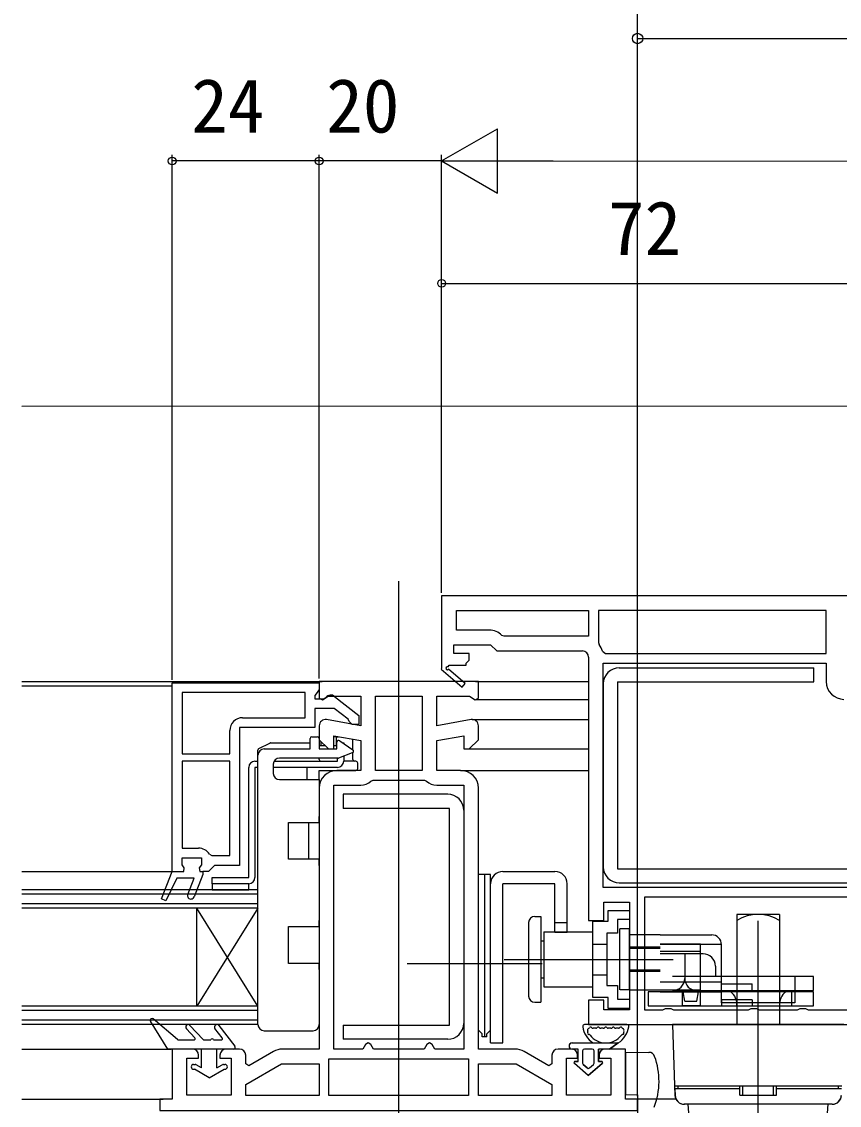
# Model space of a CAD drawing. Units: millimetres, scale not verified. Extents: x -525 to 525, y -783 to 778.
# Drawn here: x 1.5 to 135, y -517.9 to -341 of the extents above; entities that cross this region are included whole.
import ezdxf
from ezdxf.enums import TextEntityAlignment as Align

# ---------------------------------------------------------------- set-up
doc = ezdxf.new("R2010")
doc.units = ezdxf.units.MM
doc.header["$LTSCALE"] = 4
for name, color, linetype in [('0-2_YKK_11', 7, 'Continuous'), ('0-4_YKK_12', 2, 'Continuous'), ('0-5_YKK_13', 4, 'Continuous'), ('0-7_YKK_D', 6, 'Continuous')]:
    doc.layers.add(name, color=color, linetype=linetype)
doc.styles.add('ＭＳ ゴシック', font='')
doc.styles.get('ＭＳ ゴシック').set_extended_font_data('MS Gothic')

msp = doc.modelspace()

# ---------------------------------------------------------------- linework, layer by layer
at = {"layer": '0-2_YKK_11'}
for p, q in [((69.288, -465.598), (73.688, -465.598)), ((37.088, -508.698), (34.888, -508.698)), ((91.288, -508.698), (89.088, -508.698))]:
    msp.add_line(p, q, dxfattribs=at)
for points in [[(142.088, -434.696), (70.088, -434.696), (70.088, -446.562), (70.01, -446.696), (73.429, -449.601), (73.947, -448.991), (71.227, -446.68)], [(72.488, -437.096), (94.088, -437.096), (94.088, -441.296), (80.289, -441.296), (79.935, -441.149)], [(77.881, -440.296), (72.488, -440.296), (72.488, -437.096)], [(132.888, -437.096), (95.688, -437.096), (95.688, -442.329), (95.79, -442.632)], [(96.35, -443.737), (96.83, -444.096), (132.888, -444.096), (132.888, -437.096)], [(71.162, -446.302), (71.338, -445.996), (74.088, -445.996), (74.088, -445.696), (74.588, -445.196), (74.588, -444.096), (72.088, -444.096), (72.088, -442.696), (78.088, -442.696), (79.088, -443.696), (93.088, -443.696)], [(94.088, -444.696), (94.088, -487.696), (96.588, -487.696), (96.588, -484.696), (100.788, -484.696), (100.788, -502.296), (96.588, -502.296), (96.588, -500.696), (94.088, -500.696), (94.088, -504.696), (165.088, -504.696)], [(139.688, -482.296), (96.488, -482.296), (96.488, -445.696), (132.888, -445.696), (132.888, -448.696)], [(26.088, -479.698), (26.088, -448.898), (50.088, -448.898), (50.088, -449.998), (49.738, -450.475), (49.388, -450.952), (49.388, -451.498), (50.788, -451.498), (51.188, -451.298)], [(74.914, -454.913), (69.288, -455.905), (69.288, -451.098), (74.644, -451.098), (75.573, -451.678), (76.088, -451.392), (76.088, -448.698), (63.088, -448.698), (50.088, -448.698), (50.088, -451.392), (50.603, -451.678), (51.531, -451.098), (56.888, -451.098), (56.888, -455.905), (51.261, -454.913)], [(47.788, -450.498), (27.688, -450.498), (27.688, -460.498), (35.488, -460.498), (35.488, -456.698)], [(52.605, -451.111), (56.588, -454.223), (56.588, -455.698), (55.487, -455.698), (54.987, -455.223), (54.796, -454.853), (52.549, -453.098), (49.388, -453.098), (49.388, -456.198), (37.088, -456.198), (37.088, -478.698), (32.988, -478.698), (32.488, -479.198), (31.988, -479.698), (31.088, -479.698), (31.088, -480.198), (29.649, -483.85)], [(37.588, -454.598), (47.788, -454.598), (47.788, -450.498)], [(50.088, -455.898), (50.088, -458.198), (51.588, -459.698), (52.488, -459.698), (52.488, -457.566), (56.888, -458.342), (56.888, -463.198), (52.988, -463.198)], [(73.188, -463.198), (69.288, -463.198), (69.288, -458.342), (73.688, -457.566), (73.688, -459.698), (74.588, -459.698), (76.088, -458.198), (76.088, -455.898)], [(35.488, -477.098), (35.488, -461.698), (27.688, -461.698), (27.688, -475.898), (30.388, -475.898)], [(58.543, -464.936), (58.888, -464.798), (63.088, -464.798), (67.288, -464.798), (67.633, -464.936)], [(50.088, -466.098), (50.088, -508.698), (44.061, -508.698)], [(73.688, -465.598), (73.688, -508.698), (68.954, -508.698), (68.521, -507.948), (68.088, -507.698), (67.655, -507.948), (67.222, -508.698), (63.088, -508.698), (58.954, -508.698), (58.521, -507.948), (58.088, -507.698), (57.655, -507.948), (57.222, -508.698), (52.488, -508.698), (52.488, -465.598), (56.888, -465.598)], [(82.115, -508.698), (76.088, -508.698), (76.088, -466.098)], [(28.626, -483.446), (29.669, -480.798), (26.834, -480.798), (25.041, -484.486), (24.311, -484.164), (26.088, -479.698), (27.988, -479.698), (28.063, -479.107), (27.688, -478.623), (27.688, -477.498), (30.888, -477.498), (30.888, -478.623), (30.513, -479.107), (30.588, -479.698), (31.088, -479.698), (31.088, -480.198), (29.649, -483.85)], [(32.157, -476.867), (32.579, -477.098), (35.488, -477.098)], [(28.626, -483.446), (29.669, -480.798), (26.834, -480.798), (25.041, -484.486), (24.311, -484.164), (26.088, -479.698)], [(139.688, -483.896), (103.188, -483.896), (103.188, -502.296), (106.222, -502.296), (106.655, -502.046), (107.521, -502.046), (107.954, -502.296), (120.222, -502.296), (120.655, -502.046), (121.521, -502.046), (121.954, -502.296), (128.222, -502.296), (128.655, -502.046), (129.521, -502.046), (129.954, -502.296), (140.488, -502.296), (140.488, -496.387), (140.37, -496.065)], [(29.388, -508.698), (26.088, -508.698), (26.088, -516.898), (24.088, -516.898), (24.088, -518.698), (63.088, -518.698), (102.088, -518.698), (102.088, -516.898), (100.088, -516.898), (100.088, -508.698), (96.788, -508.698)], [(42.611, -509.086), (38.588, -511.409), (38.088, -511.121), (38.088, -509.698)], [(88.088, -509.698), (88.088, -511.121), (87.588, -511.409), (83.565, -509.086)], [(33.888, -509.698), (33.888, -510.198), (35.688, -510.198), (35.688, -516.198), (28.488, -516.198), (28.488, -510.198), (30.388, -510.198), (30.388, -509.698)], [(95.788, -509.698), (95.788, -510.198), (97.688, -510.198), (97.688, -516.198), (90.488, -516.198), (90.488, -510.198), (92.288, -510.198), (92.288, -509.698)]]:
    msp.add_lwpolyline(points, dxfattribs=at)
for points in [[(59.288, -463.198), (59.288, -451.098), (63.088, -451.098), (66.888, -451.098), (66.888, -463.198), (63.088, -463.198)], [(50.088, -516.298), (38.088, -516.298), (38.088, -514.469), (43.927, -511.098), (50.088, -511.098)], [(51.688, -510.298), (63.088, -510.298), (74.488, -510.298), (74.488, -516.298), (63.088, -516.298), (51.688, -516.298)], [(88.088, -516.298), (76.088, -516.298), (76.088, -511.098), (82.248, -511.098), (88.088, -514.469)]]:
    msp.add_lwpolyline(points, close=True, dxfattribs=at)
for centre, radius, start, end in [((77.881, -443.196), 2.9, 44.90088, 89.99999), ((93.088, -444.696), 1, 0.00001, 89.99999), ((93.088, -444.696), 3.4, 16.3827, 37.37008), ((71.037, -446.518), 0.25, 59.99997, 319.64296), ((135.788, -448.696), 2.9, 180.00001, 269.99999), ((51.988, -451.898), 1, 51.91328, 143.13011), ((37.588, -456.698), 2.1, 90.00001, 179.99999), ((51.088, -455.898), 1, 80.00002, 180), ((75.088, -455.898), 1, 360, 99.99998), ((52.988, -466.098), 2.9, 90.00001, 179.99999), ((73.188, -466.098), 2.9, 0.00001, 89.99999), ((56.888, -463.198), 2.4, 270, 313.60283), ((69.288, -463.198), 2.4, 226.39717, 270), ((30.388, -477.998), 2.1, 32.57896, 89.99999), ((29.138, -483.648), 0.55, 158.50165, 338.50167), ((29.138, -483.648), 0.55, 158.50165, 338.50167), ((29.388, -509.698), 1, 0.00001, 89.99999), ((34.888, -509.698), 1, 90.00001, 179.99999), ((37.088, -509.698), 1, 0.00001, 89.99999), ((44.061, -511.598), 2.9, 89.99998, 119.99999), ((82.115, -511.598), 2.9, 60.00001, 90.00002), ((89.088, -509.698), 1, 90.00001, 179.99999), ((91.288, -509.698), 1, 0.00001, 89.99999), ((96.788, -509.698), 1, 90.00001, 179.99999)]:
    msp.add_arc(centre, radius, start, end, dxfattribs=at)
at = {"layer": '0-4_YKK_12'}
for p, q in [((1.5, -403.707), (206.501, -403.701)), ((63.088, -525.946), (63.088, -432.31)), ((1.5, -448.698), (50.588, -448.698)), ((75.588, -448.698), (94.085, -448.698)), ((1.5, -449.398), (26.088, -449.398)), ((75.588, -451.598), (94.085, -451.598)), ((75.088, -454.898), (94.085, -454.898)), ((74.381, -459.698), (94.085, -459.698)), ((73.188, -463.198), (94.085, -463.198)), ((1.5, -479.698), (26.088, -479.698)), ((40.088, -482.698), (1.5, -482.698)), ((40.088, -504.698), (40.088, -482.698)), ((40.088, -483.398), (1.5, -483.398)), ((40.088, -484.998), (1.5, -484.998)), ((40.088, -485.698), (1.5, -485.698)), ((40.088, -501.698), (30.088, -485.698)), ((40.088, -501.698), (1.5, -501.698)), ((40.088, -502.398), (1.5, -502.398)), ((40.088, -503.998), (1.5, -503.998)), ((40.088, -504.698), (1.5, -504.698)), ((1.5, -508.698), (25.888, -508.698)), ((1.5, -516.898), (24.588, -516.898)), ((108.394, -516.898), (101.588, -516.898))]:
    msp.add_line(p, q, dxfattribs=at)
msp.add_lwpolyline([(40.088, -485.698), (30.088, -501.698), (30.088, -485.698)], dxfattribs=at)
at = {"layer": '0-5_YKK_13'}
for p, q in [((99.088, -446.448), (130.888, -446.448)), ((130.888, -448.048), (130.888, -446.448)), ((130.888, -448.748), (130.888, -446.448)), ((96.488, -449.048), (96.488, -478.948)), ((98.788, -448.748), (98.788, -479.248)), ((98.788, -448.748), (130.888, -448.748)), ((48.588, -459.698), (48.588, -457.998)), ((48.888, -457.698), (49.788, -457.698)), ((50.088, -457.998), (50.088, -459.698)), ((52.888, -457.698), (52.519, -457.698)), ((52.888, -457.698), (53.234, -457.698)), ((52.888, -459.198), (52.888, -457.698)), ((55.588, -459.844), (55.588, -458.113)), ((40.088, -460.698), (40.088, -459.883)), ((40.254, -459.615), (42.024, -458.73)), ((41.088, -459.698), (48.588, -459.698)), ((42.159, -458.698), (48.588, -458.698)), ((50.388, -459.198), (50.088, -459.198)), ((50.088, -459.698), (52.988, -459.698)), ((50.388, -459.198), (50.388, -458.498)), ((51.088, -459.198), (50.388, -459.198)), ((52.888, -459.198), (52.488, -459.198)), ((52.988, -459.698), (52.988, -458.598)), ((53.46, -458.352), (55.562, -459.824)), ((53.954, -458.698), (54.088, -458.698)), ((54.088, -458.698), (54.088, -458.792)), ((39.588, -461.698), (40.088, -461.698)), ((40.088, -504.698), (40.088, -460.698)), ((42.722, -461.698), (53.088, -461.698)), ((53.116, -461.198), (43.588, -461.198)), ((50.088, -461.398), (50.088, -461.198)), ((53.088, -461.698), (53.088, -461.198)), ((55.493, -460.352), (53.219, -461.18)), ((54.088, -460.864), (54.088, -461.698)), ((56.088, -461.698), (54.088, -461.698)), ((55.588, -461.398), (55.588, -460.296)), ((38.588, -480.698), (38.588, -462.698)), ((40.088, -462.698), (39.588, -462.698)), ((39.588, -462.698), (39.588, -480.698)), ((42.588, -462.198), (42.588, -463.698)), ((53.088, -462.698), (42.588, -462.698)), ((48.088, -462.698), (42.588, -462.698)), ((48.088, -462.698), (48.088, -464.698)), ((50.088, -464.698), (50.088, -463.198)), ((50.088, -463.198), (56.088, -463.198)), ((56.388, -462.898), (56.388, -461.998)), ((43.588, -464.698), (50.088, -464.698)), ((50.088, -464.698), (50.088, -470.698)), ((53.988, -467.098), (53.988, -469.398)), ((71.088, -467.098), (53.988, -467.098)), ((73.688, -469.698), (73.688, -504.498)), ((45.088, -477.698), (45.088, -471.698)), ((48.338, -471.698), (48.338, -477.698)), ((50.088, -477.698), (45.088, -477.698)), ((50.088, -478.698), (50.088, -477.698)), ((50.088, -478.698), (50.088, -487.698)), ((98.788, -479.248), (137.488, -479.248)), ((32.588, -480.698), (38.588, -480.698)), ((32.588, -481.698), (32.588, -480.698)), ((76.085, -505.598), (76.085, -480.198)), ((77.085, -480.198), (76.085, -480.198)), ((77.085, -480.198), (77.085, -506.698)), ((77.085, -480.198), (77.085, -506.698)), ((77.085, -480.198), (77.085, -506.698)), ((78.085, -480.198), (77.085, -480.198)), ((78.085, -505.598), (78.085, -480.198)), ((80.085, -479.698), (88.585, -479.698)), ((38.588, -481.698), (32.588, -481.698)), ((78.085, -507.698), (78.085, -481.698)), ((80.085, -507.698), (80.085, -481.698)), ((90.585, -489.598), (90.585, -481.698)), ((99.088, -481.548), (137.488, -481.548)), ((84.288, -488.048), (84.288, -500.048)), ((85.288, -487.048), (86.288, -487.048)), ((86.288, -487.048), (86.288, -501.048)), ((86.288, -487.048), (86.288, -501.048)), ((90.585, -488.098), (88.585, -488.098)), ((118.285, -486.698), (118.285, -504.698)), ((125.285, -486.698), (118.285, -486.698)), ((121.785, -506.782), (121.785, -487.768)), ((125.285, -486.698), (125.285, -504.698)), ((45.088, -494.698), (45.088, -488.698)), ((86.788, -489.548), (94.788, -489.548)), ((88.585, -489.598), (90.585, -489.598)), ((88.588, -489.598), (90.588, -489.598)), ((99.185, -499.048), (99.185, -489.048)), ((105.785, -490.048), (100.785, -490.048)), ((105.785, -490.048), (114.185, -490.048)), ((121.785, -545.072), (121.785, -489.698)), ((86.288, -491.048), (86.788, -491.048)), ((94.788, -491.548), (97.088, -491.548)), ((112.385, -491.548), (105.785, -491.548)), ((115.785, -491.648), (105.785, -491.648)), ((112.385, -501.648), (112.385, -491.548)), ((105.785, -492.048), (100.785, -492.048)), ((105.785, -492.298), (100.785, -492.298)), ((112.385, -492.748), (105.785, -492.748)), ((112.785, -493.148), (105.785, -493.148)), ((109.785, -493.148), (109.785, -497.148)), ((50.088, -494.698), (45.088, -494.698)), ((50.088, -495.698), (50.088, -494.698)), ((64.474, -494.698), (86.474, -494.698)), ((80.278, -494.048), (102.278, -494.048)), ((93.589, -494.048), (107.872, -494.048)), ((114.785, -495.148), (114.785, -496.848)), ((50.088, -495.698), (50.088, -504.698)), ((86.288, -497.048), (86.788, -497.048)), ((94.815, -496.548), (97.115, -496.548)), ((105.785, -495.798), (100.785, -495.798)), ((105.785, -496.048), (100.785, -496.048)), ((114.785, -496.848), (107.785, -496.848)), ((115.785, -496.848), (114.785, -496.848)), ((130.785, -496.848), (115.785, -496.848)), ((115.785, -499.148), (115.785, -496.848)), ((127.785, -496.848), (127.785, -499.148)), ((130.785, -499.148), (130.785, -496.848)), ((115.785, -497.748), (105.785, -497.748)), ((115.785, -498.048), (120.785, -498.048)), ((115.785, -499.348), (115.785, -498.048)), ((120.785, -499.348), (120.785, -498.048)), ((100.815, -499.048), (99.215, -499.048)), ((100.785, -499.048), (105.785, -499.048)), ((103.785, -499.348), (103.785, -501.648)), ((105.785, -499.048), (109.385, -499.048)), ((105.785, -499.348), (115.785, -499.348)), ((107.785, -499.148), (120.785, -499.148)), ((109.385, -499.048), (109.385, -501.648)), ((109.385, -499.048), (112.385, -499.048)), ((109.785, -500.848), (109.535, -499.348)), ((111.785, -500.848), (112.035, -499.348)), ((115.785, -499.348), (115.785, -499.148)), ((115.785, -501.148), (115.785, -499.348)), ((115.785, -500.648), (115.785, -501.648)), ((120.785, -500.648), (115.785, -500.648)), ((120.785, -499.148), (130.785, -499.148)), ((120.785, -500.648), (120.785, -501.648)), ((127.285, -501.648), (127.285, -499.348)), ((127.785, -499.148), (127.785, -499.348)), ((127.785, -499.348), (127.785, -501.148)), ((85.288, -501.048), (86.288, -501.048)), ((103.785, -501.648), (130.785, -501.648)), ((112.385, -501.648), (109.385, -501.648)), ((109.785, -500.848), (111.785, -500.848)), ((127.785, -501.148), (115.785, -501.148)), ((25.388, -508.698), (22.534, -504.158)), ((26.932, -507.15), (22.983, -503.77)), ((29.782, -506.862), (28.395, -505.37)), ((31.128, -507.134), (28.981, -504.825)), ((34.261, -506.875), (33.072, -505.343)), ((33.703, -504.852), (36.324, -508.213)), ((41.088, -505.698), (49.088, -505.698)), ((53.988, -504.798), (53.988, -507.098)), ((100.352, -504.698), (93.424, -504.698)), ((95.256, -505.298), (94.824, -505.298)), ((96.488, -505.298), (96.056, -505.298)), ((97.72, -505.298), (97.288, -505.298)), ((98.952, -505.298), (98.52, -505.298)), ((135.785, -504.698), (107.785, -504.698)), ((107.785, -504.698), (108.188, -516.25)), ((125.285, -504.698), (118.285, -504.698)), ((27.062, -507.198), (29.636, -507.198)), ((31.275, -507.198), (32.41, -507.198)), ((32.81, -507.198), (34.103, -507.198)), ((71.088, -507.098), (53.988, -507.098)), ((77.485, -506.698), (76.685, -506.698)), ((78.085, -507.698), (80.085, -507.698)), ((91.387, -507.698), (98.937, -507.698)), ((36.088, -508.698), (25.388, -508.698)), ((30.888, -511.753), (30.888, -508.698)), ((33.388, -511.753), (33.388, -508.698)), ((92.388, -508.698), (91.388, -508.698)), ((92.388, -508.698), (91.388, -508.698)), ((92.388, -510.698), (92.388, -508.698)), ((92.388, -510.698), (92.388, -508.698)), ((93.088, -508.998), (93.088, -510.998)), ((93.088, -508.998), (93.088, -510.998)), ((94.688, -508.698), (93.388, -508.698)), ((94.688, -508.698), (93.388, -508.698)), ((94.988, -510.998), (94.988, -508.998)), ((94.988, -510.998), (94.988, -508.998)), ((95.688, -508.698), (95.688, -510.698)), ((97.488, -508.698), (95.688, -508.698)), ((95.688, -510.698), (95.688, -508.698)), ((97.488, -508.698), (95.688, -508.698)), ((100.088, -509.198), (103.936, -509.232)), ((100.088, -509.198), (100.088, -516.128)), ((29.588, -511.198), (29.82, -511.198)), ((30.888, -511.753), (30.02, -511.252)), ((33.388, -511.753), (34.255, -511.252)), ((34.455, -511.198), (34.688, -511.198)), ((94.038, -512.998), (91.759, -511.054)), ((94.038, -512.998), (91.759, -511.054)), ((91.89, -510.698), (92.388, -510.698)), ((92.388, -510.698), (91.89, -510.698)), ((93.193, -511.226), (93.843, -511.78)), ((93.843, -511.78), (93.193, -511.226)), ((96.317, -511.054), (94.038, -512.998)), ((94.038, -512.998), (96.317, -511.054)), ((94.232, -511.78), (94.882, -511.226)), ((94.232, -511.78), (94.882, -511.226)), ((95.688, -510.698), (96.186, -510.698)), ((96.186, -510.698), (95.688, -510.698)), ((29.588, -511.998), (29.713, -511.998)), ((32.138, -513.398), (29.713, -511.998)), ((32.138, -513.398), (34.563, -511.998)), ((34.563, -511.998), (34.688, -511.998)), ((108.134, -514.698), (135.436, -514.698)), ((108.685, -515.198), (108.685, -514.698)), ((108.685, -514.698), (118.785, -514.698)), ((118.785, -515.698), (118.785, -514.698)), ((118.785, -516.198), (118.785, -514.698)), ((119.285, -516.198), (119.285, -514.698)), ((124.285, -516.198), (124.285, -514.698)), ((124.785, -515.698), (124.785, -514.698)), ((124.785, -516.198), (124.785, -514.698)), ((124.785, -514.698), (134.885, -514.698)), ((134.885, -515.198), (134.885, -514.698)), ((100.088, -516.128), (102.088, -516.163)), ((102.088, -516.163), (102.088, -530.098)), ((108.185, -515.198), (108.222, -516.25)), ((118.785, -515.198), (108.185, -515.198)), ((118.785, -516.198), (124.785, -516.198)), ((135.385, -515.198), (124.785, -515.198)), ((133.883, -517.698), (109.688, -517.698)), ((133.849, -517.698), (109.721, -517.698)), ((110.785, -523.698), (110.366, -517.698))]:
    msp.add_line(p, q, dxfattribs=at)
for points in [[(53.988, -504.798), (71.388, -504.798), (71.388, -469.398), (53.988, -469.398)], [(45.088, -471.698), (50.088, -471.698), (50.088, -470.698)], [(88.585, -489.598), (88.585, -481.698), (80.085, -481.698)], [(45.088, -488.698), (50.088, -488.698), (50.088, -487.698)], [(86.788, -489.548), (86.788, -498.548), (94.788, -498.548)], [(100.785, -499.048), (100.785, -489.048), (99.185, -489.048)], [(105.785, -499.348), (115.785, -499.348), (115.785, -491.648)], [(130.785, -501.648), (130.785, -499.348), (103.785, -499.348)], [(76.685, -506.698), (76.685, -506.198), (76.085, -505.598)], [(77.485, -506.698), (77.485, -506.198), (78.085, -505.598)], [(98.937, -507.698), (97.488, -508.698), (98.937, -507.698)], [(110.785, -523.698), (132.785, -523.698), (133.205, -517.698)]]:
    msp.add_lwpolyline(points, dxfattribs=at)
for points in [[(38.588, -482.698), (38.588, -481.698), (32.588, -481.698), (32.588, -482.698)], [(94.788, -500.298), (94.788, -487.798), (97.288, -487.798), (97.288, -486.048), (100.788, -486.048), (100.788, -487.548), (98.788, -487.548), (98.788, -489.798), (97.088, -489.798), (97.088, -498.298), (98.788, -498.298), (98.788, -500.548), (100.788, -500.548), (100.788, -502.048), (97.288, -502.048), (97.288, -500.298)]]:
    msp.add_lwpolyline(points, close=True, dxfattribs=at)
for centre, radius, start, end in [((99.088, -449.048), 2.6, 90, 180), ((48.888, -457.998), 0.3, 90, 180), ((49.788, -457.998), 0.3, 0, 90), ((40.388, -459.883), 0.3, 116.56505, 180), ((41.088, -460.698), 1, 90, 180), ((42.159, -458.998), 0.3, 90, 116.56505), ((53.288, -458.598), 0.3, 55, 180), ((55.39, -460.07), 0.3, 290, 55), ((39.588, -462.698), 1, 90, 180), ((43.588, -462.198), 1, 90, 180), ((50.388, -461.398), 0.3, 180, 270), ((53.088, -461.698), 1, 270, 0), ((53.116, -460.898), 0.3, 270, 290), ((55.888, -461.398), 0.3, 180, 270), ((56.088, -461.998), 0.3, 0, 90), ((56.088, -462.898), 0.3, 270, 0), ((43.588, -463.698), 1, 180, 270), ((71.088, -469.698), 2.6, 0, 90), ((99.088, -478.948), 2.6, 180, 270), ((38.588, -480.698), 1, 270, 0), ((80.085, -481.698), 2, 90, 180), ((88.585, -481.698), 2, 0, 90), ((85.288, -488.048), 1, 90, 180), ((121.785, -493.323), 6.625, 58.10921, 121.89079), ((114.185, -491.648), 1.6, 360, 90), ((112.785, -495.148), 2, 360, 90), ((107.785, -497.148), 2, 270, 360), ((111.785, -497.148), 2, 180, 270), ((85.288, -500.048), 1, 180, 270), ((115.802, -501.361), 2.5, 353.39282, 53.60431), ((127.768, -501.361), 2.5, 126.39569, 186.60718), ((22.788, -503.998), 0.3, 49.43895, 212.15282), ((28.688, -505.098), 0.4, 42.9326, 222.9326), ((33.388, -505.098), 0.4, 37.94551, 217.81232), ((41.088, -504.698), 1, 180, 270), ((49.088, -504.698), 1, 270, 0), ((71.088, -504.498), 2.6, 270, 0), ((93.424, -504.998), 0.3, 90, 188.20609), ((96.888, -504.498), 3.8, 188.20609, 237.36313), ((94.204, -505.598), 0.3, 110.02209, 202.28177), ((96.888, -504.498), 3.2, 202.28177, 203.14776), ((93.669, -505.874), 0.3, 333.36701, 23.14776), ((93.999, -505.034), 0.3, 290.02209, 328.16514), ((94.424, -505.298), 0.2, 36.8699, 148.16514), ((94.824, -504.998), 0.3, 216.8699, 270), ((95.256, -504.998), 0.3, 270, 323.1301), ((95.656, -505.298), 0.2, 36.8699, 143.1301), ((96.056, -504.998), 0.3, 216.8699, 270), ((96.488, -504.998), 0.3, 270, 323.1301), ((96.888, -505.298), 0.2, 36.8699, 143.1301), ((97.288, -504.998), 0.3, 216.8699, 270), ((97.72, -504.998), 0.3, 270, 323.1301), ((98.12, -505.298), 0.2, 36.8699, 143.1301), ((98.52, -504.998), 0.3, 216.8699, 270), ((96.888, -504.498), 3.8, 302.63687, 351.79391), ((98.952, -504.998), 0.3, 270, 323.1301), ((99.352, -505.298), 0.2, 31.83486, 143.1301), ((99.777, -505.034), 0.3, 211.83486, 249.97791), ((99.571, -505.598), 0.3, 337.71823, 69.97791), ((100.106, -505.874), 0.3, 156.85224, 206.63299), ((96.888, -504.498), 3.2, 336.85224, 337.71823), ((100.352, -504.998), 0.3, 351.79391, 90), ((27.062, -506.998), 0.2, 229.43895, 270), ((29.636, -506.998), 0.2, 270, 42.9326), ((31.275, -506.998), 0.2, 222.9326, 270), ((32.61, -507.198), 0.2, 0, 180), ((34.103, -506.998), 0.2, 270, 37.81232), ((91.387, -508.198), 0.5, 90.11462, 269.88538), ((91.388, -508.198), 0.5, 89.88541, 270), ((94.116, -506.098), 0.2, 153.36701, 266.63299), ((94.087, -506.597), 0.3, 36.85224, 86.63299), ((96.888, -504.498), 3.2, 216.85224, 323.14776), ((99.688, -506.597), 0.3, 93.36701, 143.14776), ((99.659, -506.098), 0.2, 273.36701, 26.63299), ((36.088, -508.398), 0.3, 270, 37.94551), ((91.388, -508.198), 0.5, 269.88533, 269.99998), ((93.388, -508.998), 0.3, 90, 180), ((93.388, -508.998), 0.3, 90, 180), ((94.688, -508.998), 0.3, 0, 90), ((94.688, -508.998), 0.3, 0, 90), ((103.928, -510.231), 1, 20.16439, 89.5), ((29.588, -511.598), 0.4, 90, 270), ((29.82, -511.598), 0.4, 60, 90), ((34.455, -511.598), 0.4, 90, 120), ((34.688, -511.598), 0.4, 270, 90), ((91.89, -510.9), 0.202, 90, 229.53619), ((91.89, -510.9), 0.202, 90, 229.53619), ((93.388, -510.998), 0.3, 180, 229.53619), ((93.388, -510.998), 0.3, 180, 229.53619), ((94.688, -510.998), 0.3, 310.46381, 0), ((94.688, -510.998), 0.3, 310.46381, 0), ((96.186, -510.9), 0.202, 310.46378, 89.99997), ((96.186, -510.9), 0.202, 310.46381, 90), ((93.807, -513.948), 11.781, 338.87333, 20.16439), ((94.038, -511.552), 0.3, 229.53619, 310.46381), ((94.038, -511.552), 0.3, 229.53619, 310.46381), ((109.688, -516.198), 1.5, 182, 270), ((109.721, -516.198), 1.5, 182, 270), ((133.849, -516.198), 1.5, 270, 358), ((133.883, -516.198), 1.5, 270, 358)]:
    msp.add_arc(centre, radius, start, end, dxfattribs=at)
at = {"layer": '0-7_YKK_D'}
for p, q in [((102.088, -516.398), (102.088, -242.701)), ((102.088, -516.398), (102.088, -342.704)), ((102.088, -343.704), (288.449, -343.704)), ((70.088, -363.703), (79.181, -358.453)), ((79.181, -368.953), (79.181, -358.453)), ((26.088, -448.397), (26.088, -362.703)), ((50.088, -363.703), (26.088, -363.703)), ((50.088, -448.197), (50.088, -362.703)), ((50.088, -448.197), (50.088, -362.703)), ((70.088, -363.703), (50.088, -363.703)), ((70.088, -434.196), (70.088, -362.703)), ((70.088, -434.195), (70.088, -362.703)), ((70.088, -363.703), (79.181, -368.953)), ((70.088, -363.703), (88.275, -363.703)), ((80.588, -363.703), (339.588, -363.705)), ((70.088, -434.195), (70.088, -382.686)), ((70.088, -383.686), (142.088, -383.686))]:
    msp.add_line(p, q, dxfattribs=at)
for centre, radius in [((102.088, -343.704), 0.85), ((26.088, -363.703), 0.637), ((50.088, -363.703), 0.637), ((50.088, -363.703), 0.637), ((70.088, -383.686), 0.637)]:
    msp.add_circle(centre, radius, dxfattribs=at)

# ---------------------------------------------------------------- texts
at = {"layer": '0-7_YKK_D', "style": 'ＭＳ ゴシック'}
for s, p in [('24', (29.19, -361.703)), ('20', (51.225, -361.703)), ('72', (97.225, -381.686))]:
    msp.add_text(s, height=8.798, dxfattribs=at).set_placement(p, align=Align.BOTTOM_LEFT)

doc.saveas('drawing.dxf')
